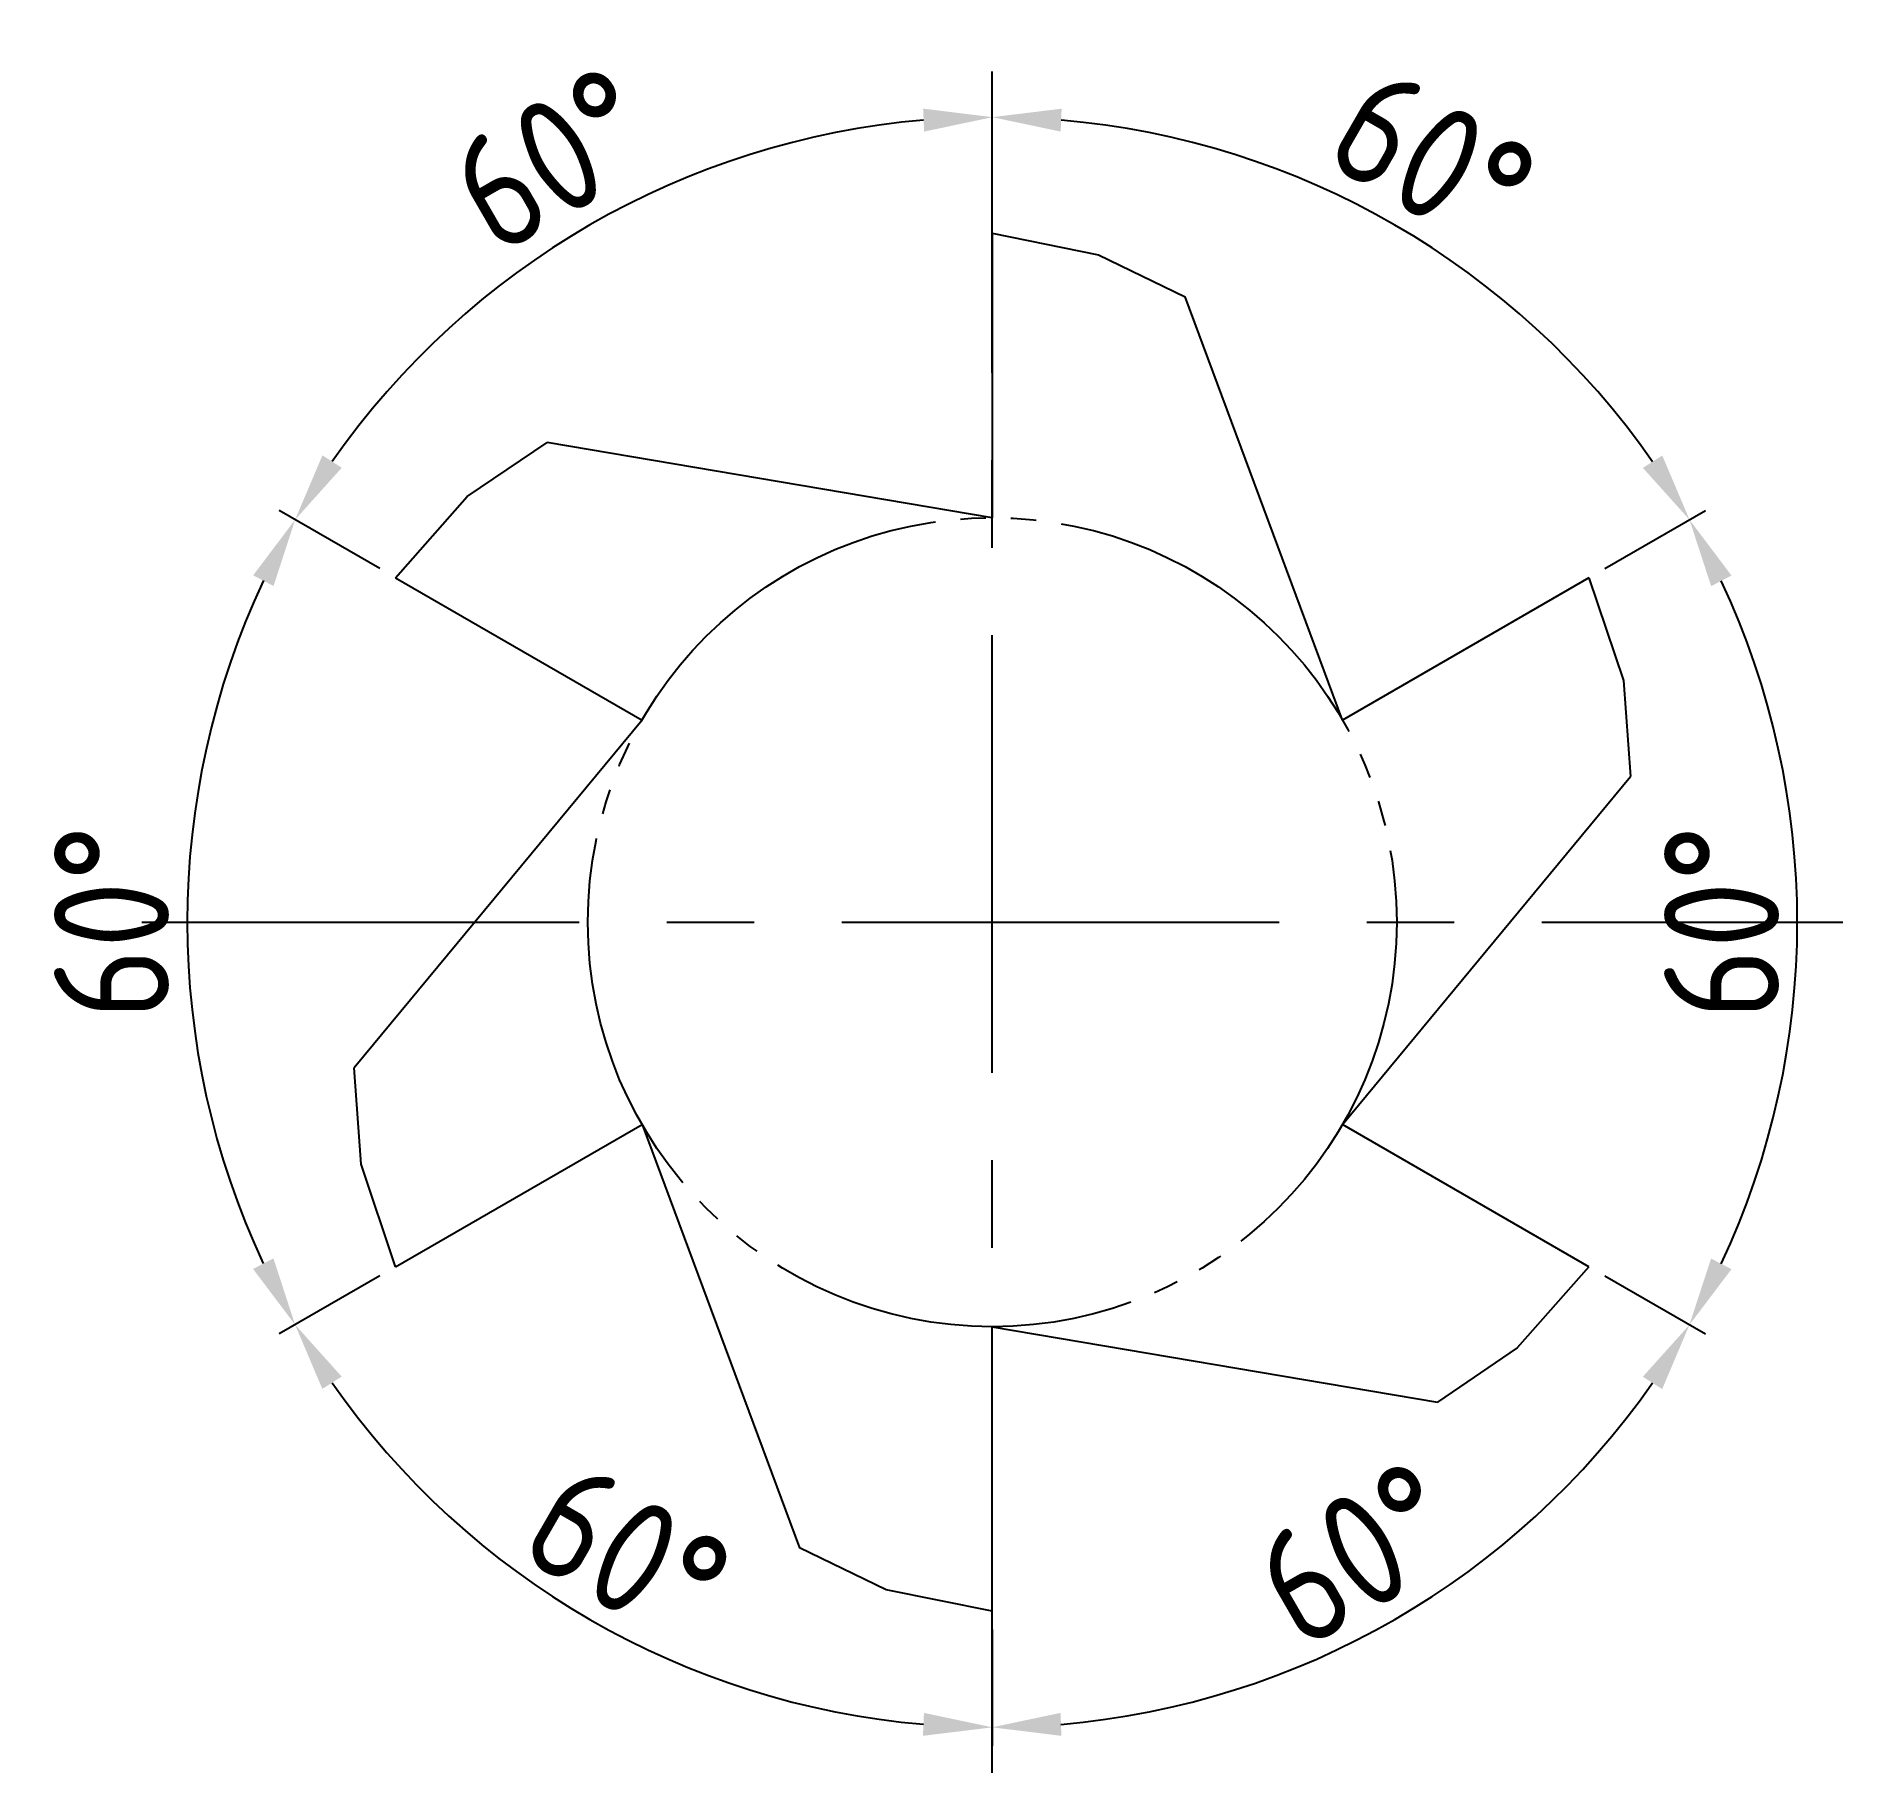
# Model space of a CAD drawing. Header units: millimetres. Extents: x 367.8 to 407.1, y 71 to 108.8.
import ezdxf

# ---------------------------------------------------------------- set-up
doc = ezdxf.new("R2010")
doc.units = ezdxf.units.MM
for name, pattern in [('ACAD_ISO04W100', [30, 24, -3, 0, -3]), ('CENTER', [50.8, 31.75, -6.35, 6.35, -6.35]), ('JIS_09_08', [10.75, 8, -0.55, 0.55, -0.55, 0.55, -0.55])]:
    doc.linetypes.add(name, pattern=pattern)
for name, color, linetype in [('中心线', 2, 'ACAD_ISO04W100'), ('标注', 7, 'Continuous'), ('虚线轮廓', 1, 'Continuous'), ('轮廓', 4, 'Continuous')]:
    doc.layers.add(name, color=color, linetype=linetype)
doc.styles.get("Standard").update_dxf_attribs({"font": 'gbenor.shx'})
doc.dimstyles.new('ISO-25-A', dxfattribs={"dimtxt": 2.5, "dimasz": 1.5, "dimexe": 0.4, "dimexo": 0.4, "dimgap": 0.4, "dimtad": 1, "dimdec": 3, "dimtxsty": 'Standard', "dimcen": 2.5, "dimclrd": 256, "dimclre": 256, "dimclrt": 256, "dimadec": 0, "dimazin": 0, "dimtfac": 1, "dimtdec": 3, "dimtmove": 0, "dimatfit": 3, "dimfxl": 1, "dimarcsym": 0})

# ---------------------------------------------------------------- blocks, each defined once
blk = doc.blocks.new('*D6')
at = {"layer": 'Defpoints', "color": 0, "transparency": 16777216}
for p in [(388.582, 107.039), (382.587, 105.983), (375.588, 97.013), (388.579, 89.513), (388.579, 89.513)]:
    blk.add_point(p, dxfattribs=at)
at = {"layer": '标注', "lineweight": -2, "transparency": 16777216}
blk.add_line((375.242, 97.213), (373.054, 98.476), dxfattribs=at)
blk.add_arc((388.579, 89.513), 17.526, 94.8934, 145.0948, dxfattribs=at)
at = {"layer": '标注', "transparency": 16777216}
for points in [[(387.073, 107.225), (387.094, 106.725), (388.582, 107.039)], [(374.416, 99.407), (373.994, 99.676), (373.4, 98.276)]]:
    blk.add_solid(points, dxfattribs=at)
at = {"layer": '标注', "transparency": 16777216, "insert": (378.992, 106.121), "char_height": 2.5, "attachment_point": 5, "rotation": 29.9941}
blk.add_mtext('60%%D', dxfattribs=at)
blk = doc.blocks.new('*D1')
at = {"layer": 'Defpoints', "color": 0, "transparency": 16777216}
for p in [(388.579, 104.513), (399.846, 102.937), (403.759, 98.273), (388.579, 89.513), (388.579, 89.513)]:
    blk.add_point(p, dxfattribs=at)
at = {"layer": '标注', "lineweight": -2, "transparency": 16777216}
blk.add_line((388.579, 104.913), (388.579, 107.439), dxfattribs=at)
blk.add_arc((388.579, 89.513), 17.526, 34.8934, 85.0948, dxfattribs=at)
at = {"layer": '标注', "transparency": 16777216}
for points in [[(390.067, 106.725), (390.088, 107.224), (388.579, 107.039)], [(403.165, 99.673), (402.743, 99.404), (403.759, 98.273)]]:
    blk.add_solid(points, dxfattribs=at)
at = {"layer": '标注', "transparency": 16777216, "insert": (398.168, 106.119), "char_height": 2.5, "attachment_point": 5, "rotation": 329.9941}
blk.add_mtext('60%%D', dxfattribs=at)
blk = doc.blocks.new('*D2')
at = {"layer": 'Defpoints', "color": 0, "transparency": 16777216}
for p in [(401.569, 97.013), (388.579, 89.513), (388.579, 89.513), (405.838, 86.467), (403.755, 80.746)]:
    blk.add_point(p, dxfattribs=at)
at = {"layer": '标注', "lineweight": -2, "transparency": 16777216}
blk.add_line((401.915, 97.213), (404.103, 98.476), dxfattribs=at)
blk.add_arc((388.579, 89.513), 17.526, 334.8934, 25.0948, dxfattribs=at)
at = {"layer": '标注', "transparency": 16777216}
for points in [[(404.229, 96.83), (404.672, 97.061), (403.757, 98.276)], [(404.671, 81.96), (404.227, 82.192), (403.755, 80.746)]]:
    blk.add_solid(points, dxfattribs=at)
at = {"layer": '标注', "transparency": 16777216, "insert": (404.455, 89.511), "char_height": 2.5, "attachment_point": 5, "rotation": 89.9941}
blk.add_mtext('60%%D', dxfattribs=at)
blk = doc.blocks.new('*D3')
at = {"layer": 'Defpoints', "color": 0, "transparency": 16777216}
for p in [(388.579, 89.513), (388.579, 89.513), (401.569, 82.013), (394.571, 73.042), (388.575, 71.986)]:
    blk.add_point(p, dxfattribs=at)
at = {"layer": '标注', "lineweight": -2, "transparency": 16777216}
blk.add_line((401.915, 81.813), (404.103, 80.549), dxfattribs=at)
blk.add_arc((388.579, 89.513), 17.526, 274.8934, 325.0948, dxfattribs=at)
at = {"layer": '标注', "transparency": 16777216}
for points in [[(402.741, 79.618), (403.163, 79.349), (403.757, 80.749)], [(390.084, 71.8), (390.063, 72.3), (388.575, 71.986)]]:
    blk.add_solid(points, dxfattribs=at)
at = {"layer": '标注', "transparency": 16777216, "insert": (396.515, 75.762), "char_height": 2.5, "attachment_point": 5, "rotation": 29.9941}
blk.add_mtext('60%%D', dxfattribs=at)
blk = doc.blocks.new('*D4')
at = {"layer": 'Defpoints', "color": 0, "transparency": 16777216}
for p in [(388.579, 89.513), (388.579, 89.513), (373.399, 80.753), (377.311, 76.088), (388.579, 74.513)]:
    blk.add_point(p, dxfattribs=at)
at = {"layer": '标注', "lineweight": -2, "transparency": 16777216}
blk.add_line((388.579, 74.113), (388.579, 71.586), dxfattribs=at)
blk.add_arc((388.579, 89.513), 17.526, 214.8934, 265.0948, dxfattribs=at)
at = {"layer": '标注', "transparency": 16777216}
for points in [[(373.992, 79.353), (374.414, 79.621), (373.399, 80.753)], [(387.091, 72.3), (387.069, 71.801), (388.579, 71.986)]]:
    blk.add_solid(points, dxfattribs=at)
at = {"layer": '标注', "transparency": 16777216, "insert": (380.639, 75.764), "char_height": 2.5, "attachment_point": 5, "rotation": 329.9941}
blk.add_mtext('60%%D', dxfattribs=at)
blk = doc.blocks.new('*D5')
at = {"layer": 'Defpoints', "color": 0, "transparency": 16777216}
for p in [(373.402, 98.279), (371.319, 92.558), (388.579, 89.513), (388.579, 89.513), (375.588, 82.013)]:
    blk.add_point(p, dxfattribs=at)
at = {"layer": '标注', "lineweight": -2, "transparency": 16777216}
blk.add_line((375.242, 81.813), (373.054, 80.549), dxfattribs=at)
blk.add_arc((388.579, 89.513), 17.526, 154.8934, 205.0948, dxfattribs=at)
at = {"layer": '标注', "transparency": 16777216}
for points in [[(372.487, 97.065), (372.93, 96.833), (373.402, 98.279)], [(372.928, 82.195), (372.485, 81.964), (373.4, 80.749)]]:
    blk.add_solid(points, dxfattribs=at)
at = {"layer": '标注', "transparency": 16777216, "insert": (369.402, 89.515), "char_height": 2.5, "attachment_point": 5, "rotation": 89.9941}
blk.add_mtext('60%%D', dxfattribs=at)

msp = doc.modelspace()

# ---------------------------------------------------------------- linework, layer by layer
at = {"layer": '中心线', "linetype": 'CENTER', "ltscale": 0.3}
for p, q in [((388.5786, 70.9945), (388.5786, 108.0306)), ((370.0606, 89.5125), (407.0967, 89.5125))]:
    msp.add_line(p, q, dxfattribs=at)
at = {"layer": '虚线轮廓', "linetype": 'JIS_09_08'}
msp.add_circle((388.5786, 89.5125), 8.8047, dxfattribs=at)
at = {"layer": '轮廓'}
for p, q in [((388.5786, 104.5125), (390.8896, 104.0446)), ((388.5786, 104.5125), (388.5786, 98.3172)), ((396.2037, 93.9149), (392.7786, 103.13)), ((377.1489, 98.7799), (378.8856, 99.9586)), ((388.5786, 98.3172), (378.8856, 99.9586)), ((375.5882, 97.0125), (377.1489, 98.7799)), ((375.5882, 97.0125), (380.9536, 93.9149)), ((401.569, 97.0125), (396.2037, 93.9149)), ((401.569, 97.0125), (402.3193, 94.7772)), ((402.3193, 94.7772), (402.4717, 92.6839)), ((380.9536, 93.9149), (374.6856, 86.3411)), ((396.2037, 85.1102), (402.4717, 92.6839)), ((374.838, 84.2478), (374.6856, 86.3411)), ((375.5882, 82.0125), (380.9536, 85.1102)), ((380.9536, 85.1102), (384.3786, 75.8951)), ((401.569, 82.0125), (396.2037, 85.1102)), ((375.5882, 82.0125), (374.838, 84.2478)), ((401.569, 82.0125), (400.0083, 80.2451)), ((388.5786, 74.5125), (388.5786, 80.7079)), ((388.5786, 80.7079), (398.2717, 79.0665)), ((400.0083, 80.2451), (398.2717, 79.0665)), ((386.2677, 74.9804), (384.3786, 75.8951)), ((388.5786, 74.5125), (386.2677, 74.9804))]:
    msp.add_line(p, q, dxfattribs=at)
at = {"layer": '轮廓', "linetype": 'Continuous'}
msp.add_line((390.8896, 104.0446), (392.7786, 103.13), dxfattribs=at)

# ---------------------------------------------------------------- dimensions: what is measured, and where the dimension line sits
at = {"layer": '标注'}
for base, line1, line2, picture, middle in [((382.5865, 105.9827), ((388.5786, 89.5125), (388.5822, 107.0388)), ((388.5786, 89.5125), (375.5882, 97.0125)), '*D6', (378.9922, 106.1207)), ((399.8461, 102.9369), ((388.5786, 89.5125), (403.7586, 98.2725)), ((388.5786, 89.5125), (388.5786, 104.5125)), '*D1', (398.1685, 106.1187)), ((405.8382, 86.4668), ((388.5786, 89.5125), (403.755, 80.7463)), ((388.5786, 89.5125), (401.569, 97.0125)), '*D2', (404.4549, 89.5109)), ((371.319, 92.5583), ((388.5786, 89.5125), (373.4022, 98.2788)), ((388.5786, 89.5125), (375.5882, 82.0125)), '*D5', (369.4023, 89.5145)), ((377.3111, 76.0882), ((388.5786, 89.5125), (373.3986, 80.7525)), ((388.5786, 89.5125), (388.5786, 74.5125)), '*D4', (380.6391, 75.7641)), ((394.5707, 73.0424), ((388.5786, 89.5125), (388.575, 71.9863)), ((388.5786, 89.5125), (401.569, 82.0125)), '*D3', (396.5153, 75.7625))]:
    dim = msp.add_angular_dim_2l(base=base, line1=line1, line2=line2, text='60%%D', dimstyle='ISO-25-A', dxfattribs=at)
    dim.commit()
    dim.dimension.update_dxf_attribs({"geometry": picture, "text_midpoint": middle})

doc.saveas('drawing.dxf')
